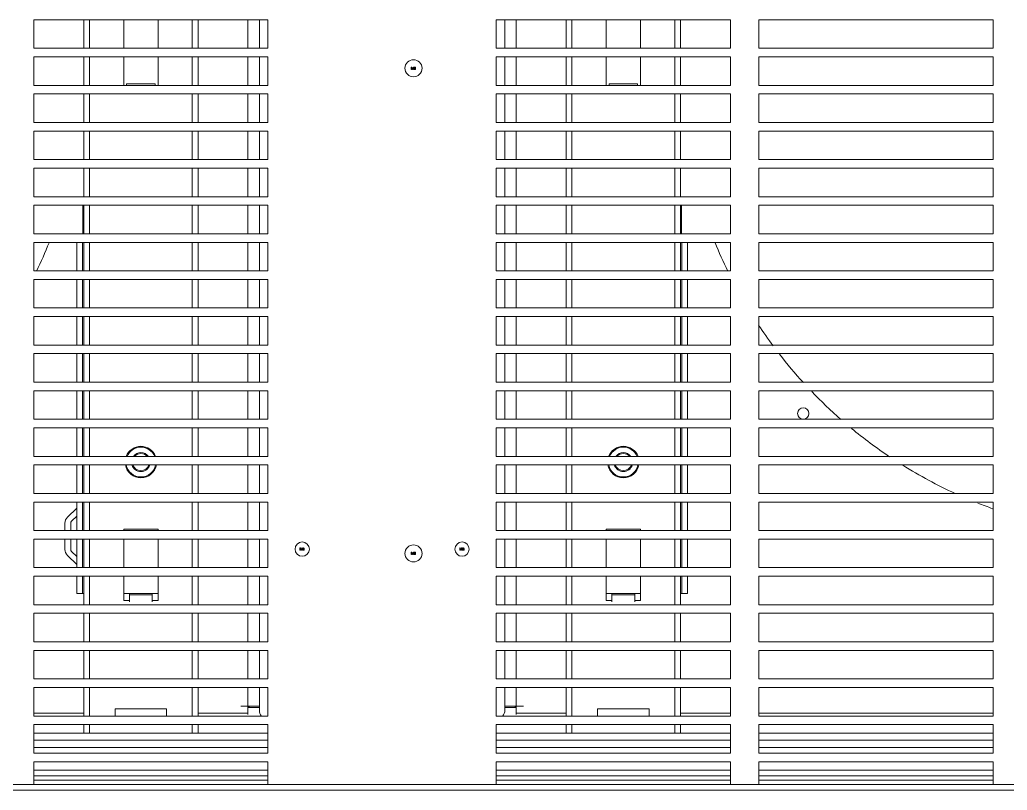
# Model space of a CAD drawing. Header units: inches. Extents: x -4705 to 38647, y 7098 to 31800.
# Drawn here: x 8503.5 to 8849.4, y 28899.6 to 29169.6 of the extents above; entities that cross this region are included whole.
import ezdxf

# ---------------------------------------------------------------- set-up
doc = ezdxf.new("R2010")
doc.units = ezdxf.units.IN
doc.header["$LTSCALE"] = 10
doc.header["$MEASUREMENT"] = 0
doc.layers.add('00_COMPONENTS', color=7, linetype='Continuous', lineweight=0)

msp = doc.modelspace()

# ---------------------------------------------------------------- linework, layer by layer
at = {"layer": '00_COMPONENTS', "color": 7, "linetype": 'Continuous'}
for p, q in [((8508.42, 29169.566), (8590.42, 29169.566)), ((8508.42, 29159.566), (8508.42, 29169.566)), ((8525.92, 29159.566), (8525.92, 29169.566)), ((8527.92, 29159.566), (8527.92, 29169.566)), ((8539.92, 29169.566), (8539.92, 29159.566)), ((8551.92, 29159.566), (8551.92, 29169.566)), ((8563.92, 29169.566), (8563.92, 29159.566)), ((8565.92, 29169.566), (8565.92, 29159.566)), ((8583.42, 29159.566), (8583.42, 29169.566)), ((8587.42, 29169.566), (8587.42, 29159.566)), ((8590.42, 29169.566), (8590.42, 29159.566)), ((8752.42, 29169.566), (8670.42, 29169.566)), ((8670.42, 29169.566), (8670.42, 29159.566)), ((8673.42, 29159.566), (8673.42, 29169.566)), ((8677.42, 29159.566), (8677.42, 29169.566)), ((8694.92, 29159.566), (8694.92, 29169.566)), ((8696.92, 29159.566), (8696.92, 29169.566)), ((8708.92, 29169.566), (8708.92, 29159.566)), ((8720.92, 29159.566), (8720.92, 29169.566)), ((8732.92, 29169.566), (8732.92, 29159.566)), ((8734.92, 29169.566), (8734.92, 29159.566)), ((8752.42, 29159.566), (8752.42, 29169.566)), ((8844.42, 29169.566), (8762.42, 29169.566)), ((8762.42, 29169.566), (8762.42, 29159.566)), ((8844.42, 29159.566), (8844.42, 29169.566)), ((8590.42, 29159.566), (8508.42, 29159.566)), ((8670.42, 29159.566), (8752.42, 29159.566)), ((8762.42, 29159.566), (8844.42, 29159.566)), ((8508.42, 29156.566), (8590.42, 29156.566)), ((8508.42, 29146.566), (8508.42, 29156.566)), ((8525.92, 29146.566), (8525.92, 29156.566)), ((8527.92, 29146.566), (8527.92, 29156.566)), ((8539.92, 29156.566), (8539.92, 29146.566)), ((8551.92, 29146.566), (8551.92, 29156.566)), ((8563.92, 29156.566), (8563.92, 29146.566)), ((8565.92, 29156.566), (8565.92, 29146.566)), ((8583.42, 29146.566), (8583.42, 29156.566)), ((8587.42, 29156.566), (8587.42, 29146.566)), ((8590.42, 29156.566), (8590.42, 29146.566)), ((8752.42, 29156.566), (8670.42, 29156.566)), ((8670.42, 29156.566), (8670.42, 29146.566)), ((8673.42, 29146.566), (8673.42, 29156.566)), ((8677.42, 29146.566), (8677.42, 29156.566)), ((8694.92, 29146.566), (8694.92, 29156.566)), ((8696.92, 29146.566), (8696.92, 29156.566)), ((8708.92, 29156.566), (8708.92, 29146.566)), ((8720.92, 29146.566), (8720.92, 29156.566)), ((8732.92, 29156.566), (8732.92, 29146.566)), ((8734.92, 29156.566), (8734.92, 29146.566)), ((8752.42, 29146.566), (8752.42, 29156.566)), ((8844.42, 29156.566), (8762.42, 29156.566)), ((8762.42, 29156.566), (8762.42, 29146.566)), ((8844.42, 29146.566), (8844.42, 29156.566)), ((8640.77, 29152.966), (8640.62, 29152.966)), ((8640.62, 29152.966), (8640.62, 29152.166)), ((8640.62, 29152.166), (8640.72, 29152.166)), ((8640.72, 29152.166), (8640.72, 29152.795)), ((8640.72, 29152.795), (8640.953, 29152.166)), ((8641.02, 29152.251), (8640.77, 29152.966)), ((8640.953, 29152.166), (8641.086, 29152.166)), ((8641.27, 29152.966), (8641.02, 29152.251)), ((8641.086, 29152.166), (8641.32, 29152.795)), ((8641.42, 29152.966), (8641.27, 29152.966)), ((8641.32, 29152.795), (8641.32, 29152.166)), ((8641.32, 29152.166), (8641.42, 29152.166)), ((8641.42, 29152.166), (8641.42, 29152.966)), ((8641.57, 29152.744), (8641.553, 29152.625)), ((8641.553, 29152.625), (8641.553, 29152.506)), ((8641.553, 29152.506), (8641.57, 29152.387)), ((8641.603, 29152.829), (8641.57, 29152.744)), ((8641.57, 29152.387), (8641.603, 29152.302)), ((8641.653, 29152.897), (8641.603, 29152.829)), ((8641.603, 29152.302), (8641.653, 29152.234)), ((8641.636, 29152.625), (8641.653, 29152.727)), ((8641.736, 29152.659), (8641.636, 29152.591)), ((8641.636, 29152.591), (8641.636, 29152.625)), ((8641.736, 29152.949), (8641.653, 29152.897)), ((8641.653, 29152.727), (8641.67, 29152.778)), ((8641.653, 29152.455), (8641.67, 29152.506)), ((8641.653, 29152.404), (8641.653, 29152.455)), ((8641.67, 29152.353), (8641.653, 29152.404)), ((8641.653, 29152.234), (8641.736, 29152.183)), ((8641.67, 29152.778), (8641.703, 29152.829)), ((8641.67, 29152.506), (8641.703, 29152.54)), ((8641.703, 29152.302), (8641.67, 29152.353)), ((8641.703, 29152.829), (8641.753, 29152.863)), ((8641.703, 29152.54), (8641.753, 29152.574)), ((8641.753, 29152.268), (8641.703, 29152.302)), ((8641.82, 29152.966), (8641.736, 29152.949)), ((8641.82, 29152.676), (8641.736, 29152.659)), ((8641.736, 29152.183), (8641.82, 29152.166)), ((8641.753, 29152.863), (8641.803, 29152.88)), ((8641.753, 29152.574), (8641.803, 29152.591)), ((8641.803, 29152.251), (8641.753, 29152.268)), ((8641.803, 29152.88), (8641.903, 29152.88)), ((8641.803, 29152.591), (8641.92, 29152.591)), ((8641.92, 29152.251), (8641.803, 29152.251)), ((8641.886, 29152.966), (8641.82, 29152.966)), ((8641.903, 29152.676), (8641.82, 29152.676)), ((8641.82, 29152.166), (8641.903, 29152.166)), ((8641.97, 29152.949), (8641.886, 29152.966)), ((8641.903, 29152.88), (8641.953, 29152.863)), ((8641.986, 29152.659), (8641.903, 29152.676)), ((8641.903, 29152.166), (8641.986, 29152.183)), ((8641.92, 29152.591), (8641.97, 29152.574)), ((8641.97, 29152.268), (8641.92, 29152.251)), ((8641.953, 29152.863), (8642.003, 29152.829)), ((8642.053, 29152.897), (8641.97, 29152.949)), ((8641.97, 29152.574), (8642.02, 29152.54)), ((8642.02, 29152.302), (8641.97, 29152.268)), ((8642.07, 29152.608), (8641.986, 29152.659)), ((8641.986, 29152.183), (8642.07, 29152.234)), ((8642.003, 29152.829), (8642.036, 29152.778)), ((8642.02, 29152.54), (8642.053, 29152.506)), ((8642.053, 29152.353), (8642.02, 29152.302)), ((8642.036, 29152.778), (8642.12, 29152.778)), ((8642.103, 29152.829), (8642.053, 29152.897)), ((8642.053, 29152.506), (8642.07, 29152.455)), ((8642.07, 29152.404), (8642.053, 29152.353)), ((8642.12, 29152.557), (8642.07, 29152.608)), ((8642.07, 29152.455), (8642.07, 29152.404)), ((8642.07, 29152.234), (8642.12, 29152.302)), ((8642.12, 29152.778), (8642.103, 29152.829)), ((8642.153, 29152.472), (8642.12, 29152.557)), ((8642.12, 29152.302), (8642.153, 29152.387)), ((8642.153, 29152.387), (8642.153, 29152.472)), ((8590.42, 29146.566), (8508.42, 29146.566)), ((8550.92, 29147.066), (8540.92, 29147.066)), ((8540.92, 29147.066), (8540.92, 29146.566)), ((8550.92, 29146.566), (8550.92, 29147.066)), ((8670.42, 29146.566), (8752.42, 29146.566)), ((8719.92, 29147.066), (8709.92, 29147.066)), ((8709.92, 29147.066), (8709.92, 29146.566)), ((8719.92, 29146.566), (8719.92, 29147.066)), ((8762.42, 29146.566), (8844.42, 29146.566)), ((8508.42, 29143.566), (8590.42, 29143.566)), ((8508.42, 29133.566), (8508.42, 29143.566)), ((8525.92, 29133.566), (8525.92, 29143.566)), ((8527.92, 29133.566), (8527.92, 29143.566)), ((8563.92, 29143.566), (8563.92, 29133.566)), ((8565.92, 29143.566), (8565.92, 29133.566)), ((8583.42, 29133.566), (8583.42, 29143.566)), ((8587.42, 29143.566), (8587.42, 29133.566)), ((8590.42, 29143.566), (8590.42, 29133.566)), ((8752.42, 29143.566), (8670.42, 29143.566)), ((8670.42, 29143.566), (8670.42, 29133.566)), ((8673.42, 29133.566), (8673.42, 29143.566)), ((8677.42, 29133.566), (8677.42, 29143.566)), ((8694.92, 29133.566), (8694.92, 29143.566)), ((8696.92, 29133.566), (8696.92, 29143.566)), ((8732.92, 29143.566), (8732.92, 29133.566)), ((8734.92, 29143.566), (8734.92, 29133.566)), ((8752.42, 29133.566), (8752.42, 29143.566)), ((8844.42, 29143.566), (8762.42, 29143.566)), ((8762.42, 29143.566), (8762.42, 29133.566)), ((8844.42, 29133.566), (8844.42, 29143.566)), ((8590.42, 29133.566), (8508.42, 29133.566)), ((8670.42, 29133.566), (8752.42, 29133.566)), ((8762.42, 29133.566), (8844.42, 29133.566)), ((8508.42, 29130.566), (8590.42, 29130.566)), ((8508.42, 29120.566), (8508.42, 29130.566)), ((8525.92, 29120.566), (8525.92, 29130.566)), ((8527.92, 29120.566), (8527.92, 29130.566)), ((8563.92, 29130.566), (8563.92, 29120.566)), ((8565.92, 29130.566), (8565.92, 29120.566)), ((8583.42, 29120.566), (8583.42, 29130.566)), ((8587.42, 29130.566), (8587.42, 29120.566)), ((8590.42, 29130.566), (8590.42, 29120.566)), ((8752.42, 29130.566), (8670.42, 29130.566)), ((8670.42, 29130.566), (8670.42, 29120.566)), ((8673.42, 29120.566), (8673.42, 29130.566)), ((8677.42, 29120.566), (8677.42, 29130.566)), ((8694.92, 29120.566), (8694.92, 29130.566)), ((8696.92, 29120.566), (8696.92, 29130.566)), ((8732.92, 29130.566), (8732.92, 29120.566)), ((8734.92, 29130.566), (8734.92, 29120.566)), ((8752.42, 29120.566), (8752.42, 29130.566)), ((8844.42, 29130.566), (8762.42, 29130.566)), ((8762.42, 29130.566), (8762.42, 29120.566)), ((8844.42, 29120.566), (8844.42, 29130.566)), ((8590.42, 29120.566), (8508.42, 29120.566)), ((8670.42, 29120.566), (8752.42, 29120.566)), ((8762.42, 29120.566), (8844.42, 29120.566)), ((8508.42, 29117.566), (8590.42, 29117.566)), ((8508.42, 29107.566), (8508.42, 29117.566)), ((8525.92, 29107.566), (8525.92, 29117.566)), ((8527.92, 29107.566), (8527.92, 29117.566)), ((8563.92, 29117.566), (8563.92, 29107.566)), ((8565.92, 29117.566), (8565.92, 29107.566)), ((8583.42, 29107.566), (8583.42, 29117.566)), ((8587.42, 29117.566), (8587.42, 29107.566)), ((8590.42, 29117.566), (8590.42, 29107.566)), ((8752.42, 29117.566), (8670.42, 29117.566)), ((8670.42, 29117.566), (8670.42, 29107.566)), ((8673.42, 29107.566), (8673.42, 29117.566)), ((8677.42, 29107.566), (8677.42, 29117.566)), ((8694.92, 29107.566), (8694.92, 29117.566)), ((8696.92, 29107.566), (8696.92, 29117.566)), ((8732.92, 29117.566), (8732.92, 29107.566)), ((8734.92, 29117.566), (8734.92, 29107.566)), ((8752.42, 29107.566), (8752.42, 29117.566)), ((8844.42, 29117.566), (8762.42, 29117.566)), ((8762.42, 29117.566), (8762.42, 29107.566)), ((8844.42, 29107.566), (8844.42, 29117.566)), ((8590.42, 29107.566), (8508.42, 29107.566)), ((8670.42, 29107.566), (8752.42, 29107.566)), ((8762.42, 29107.566), (8844.42, 29107.566)), ((8508.42, 29104.566), (8590.42, 29104.566)), ((8508.42, 29094.566), (8508.42, 29104.566)), ((8525.52, 29094.566), (8525.52, 29104.566)), ((8525.92, 29094.566), (8525.92, 29104.566)), ((8527.92, 29094.566), (8527.92, 29104.566)), ((8563.92, 29104.566), (8563.92, 29094.566)), ((8565.92, 29104.566), (8565.92, 29094.566)), ((8583.42, 29094.566), (8583.42, 29104.566)), ((8587.42, 29104.566), (8587.42, 29094.566)), ((8590.42, 29104.566), (8590.42, 29094.566)), ((8752.42, 29104.566), (8670.42, 29104.566)), ((8670.42, 29104.566), (8670.42, 29094.566)), ((8673.42, 29094.566), (8673.42, 29104.566)), ((8677.42, 29094.566), (8677.42, 29104.566)), ((8694.92, 29094.566), (8694.92, 29104.566)), ((8696.92, 29094.566), (8696.92, 29104.566)), ((8732.92, 29104.566), (8732.92, 29094.566)), ((8734.92, 29104.566), (8734.92, 29094.566)), ((8735.32, 29094.566), (8735.32, 29104.566)), ((8752.42, 29094.566), (8752.42, 29104.566)), ((8844.42, 29104.566), (8762.42, 29104.566)), ((8762.42, 29104.566), (8762.42, 29094.566)), ((8844.42, 29094.566), (8844.42, 29104.566)), ((8525.92, 29096.066), (8525.52, 29096.066)), ((8735.32, 29096.066), (8734.92, 29096.066)), ((8590.42, 29094.566), (8508.42, 29094.566)), ((8670.42, 29094.566), (8752.42, 29094.566)), ((8762.42, 29094.566), (8844.42, 29094.566)), ((8508.42, 29091.566), (8590.42, 29091.566)), ((8508.42, 29081.566), (8508.42, 29091.566)), ((8523.42, 29081.566), (8523.42, 29091.566)), ((8525.42, 29081.566), (8525.42, 29091.566)), ((8525.92, 29081.566), (8525.92, 29091.566)), ((8527.92, 29081.566), (8527.92, 29091.566)), ((8563.92, 29091.566), (8563.92, 29081.566)), ((8565.92, 29091.566), (8565.92, 29081.566)), ((8583.42, 29081.566), (8583.42, 29091.566)), ((8587.42, 29091.566), (8587.42, 29081.566)), ((8590.42, 29091.566), (8590.42, 29081.566)), ((8752.42, 29091.566), (8670.42, 29091.566)), ((8670.42, 29091.566), (8670.42, 29081.566)), ((8673.42, 29081.566), (8673.42, 29091.566)), ((8677.42, 29081.566), (8677.42, 29091.566)), ((8694.92, 29081.566), (8694.92, 29091.566)), ((8696.92, 29081.566), (8696.92, 29091.566)), ((8732.92, 29091.566), (8732.92, 29081.566)), ((8734.92, 29091.566), (8734.92, 29081.566)), ((8735.42, 29091.566), (8735.42, 29081.566)), ((8737.42, 29091.566), (8737.42, 29081.566)), ((8752.42, 29081.566), (8752.42, 29091.566)), ((8844.42, 29091.566), (8762.42, 29091.566)), ((8762.42, 29091.566), (8762.42, 29081.566)), ((8844.42, 29081.566), (8844.42, 29091.566)), ((8590.42, 29081.566), (8508.42, 29081.566)), ((8508.42, 29078.566), (8590.42, 29078.566)), ((8508.42, 29068.566), (8508.42, 29078.566)), ((8523.42, 29068.566), (8523.42, 29078.566)), ((8525.42, 29068.566), (8525.42, 29078.566)), ((8525.92, 29068.566), (8525.92, 29078.566)), ((8527.92, 29068.566), (8527.92, 29078.566)), ((8563.92, 29078.566), (8563.92, 29068.566)), ((8565.92, 29078.566), (8565.92, 29068.566)), ((8583.42, 29068.566), (8583.42, 29078.566)), ((8587.42, 29078.566), (8587.42, 29068.566)), ((8590.42, 29078.566), (8590.42, 29068.566)), ((8670.42, 29081.566), (8752.42, 29081.566)), ((8752.42, 29078.566), (8670.42, 29078.566)), ((8670.42, 29078.566), (8670.42, 29068.566)), ((8673.42, 29068.566), (8673.42, 29078.566)), ((8677.42, 29068.566), (8677.42, 29078.566)), ((8694.92, 29068.566), (8694.92, 29078.566)), ((8696.92, 29068.566), (8696.92, 29078.566)), ((8732.92, 29078.566), (8732.92, 29068.566)), ((8734.92, 29078.566), (8734.92, 29068.566)), ((8735.42, 29078.566), (8735.42, 29068.566)), ((8737.42, 29078.566), (8737.42, 29068.566)), ((8752.42, 29068.566), (8752.42, 29078.566)), ((8762.42, 29081.566), (8844.42, 29081.566)), ((8844.42, 29078.566), (8762.42, 29078.566)), ((8762.42, 29078.566), (8762.42, 29068.566)), ((8844.42, 29068.566), (8844.42, 29078.566)), ((8590.42, 29068.566), (8508.42, 29068.566)), ((8670.42, 29068.566), (8752.42, 29068.566)), ((8762.42, 29068.566), (8844.42, 29068.566)), ((8508.42, 29065.566), (8590.42, 29065.566)), ((8508.42, 29055.566), (8508.42, 29065.566)), ((8523.42, 29055.566), (8523.42, 29065.566)), ((8525.42, 29055.566), (8525.42, 29065.566)), ((8525.92, 29055.566), (8525.92, 29065.566)), ((8527.92, 29055.566), (8527.92, 29065.566)), ((8563.92, 29065.566), (8563.92, 29055.566)), ((8565.92, 29065.566), (8565.92, 29055.566)), ((8583.42, 29055.566), (8583.42, 29065.566)), ((8587.42, 29065.566), (8587.42, 29055.566)), ((8590.42, 29065.566), (8590.42, 29055.566)), ((8752.42, 29065.566), (8670.42, 29065.566)), ((8670.42, 29065.566), (8670.42, 29055.566)), ((8673.42, 29055.566), (8673.42, 29065.566)), ((8677.42, 29055.566), (8677.42, 29065.566)), ((8694.92, 29055.566), (8694.92, 29065.566)), ((8696.92, 29055.566), (8696.92, 29065.566)), ((8732.92, 29065.566), (8732.92, 29055.566)), ((8734.92, 29065.566), (8734.92, 29055.566)), ((8735.42, 29065.566), (8735.42, 29055.566)), ((8737.42, 29065.566), (8737.42, 29055.566)), ((8752.42, 29055.566), (8752.42, 29065.566)), ((8844.42, 29065.566), (8762.42, 29065.566)), ((8762.42, 29065.566), (8762.42, 29055.566)), ((8844.42, 29055.566), (8844.42, 29065.566)), ((8590.42, 29055.566), (8508.42, 29055.566)), ((8670.42, 29055.566), (8752.42, 29055.566)), ((8762.42, 29055.566), (8844.42, 29055.566)), ((8508.42, 29052.566), (8590.42, 29052.566)), ((8508.42, 29042.566), (8508.42, 29052.566)), ((8523.42, 29042.566), (8523.42, 29052.566)), ((8525.42, 29042.566), (8525.42, 29052.566)), ((8525.92, 29042.566), (8525.92, 29052.566)), ((8527.92, 29042.566), (8527.92, 29052.566)), ((8563.92, 29052.566), (8563.92, 29042.566)), ((8565.92, 29052.566), (8565.92, 29042.566)), ((8583.42, 29042.566), (8583.42, 29052.566)), ((8587.42, 29052.566), (8587.42, 29042.566)), ((8590.42, 29052.566), (8590.42, 29042.566)), ((8752.42, 29052.566), (8670.42, 29052.566)), ((8670.42, 29052.566), (8670.42, 29042.566)), ((8673.42, 29042.566), (8673.42, 29052.566)), ((8677.42, 29042.566), (8677.42, 29052.566)), ((8694.92, 29042.566), (8694.92, 29052.566)), ((8696.92, 29042.566), (8696.92, 29052.566)), ((8732.92, 29052.566), (8732.92, 29042.566)), ((8734.92, 29052.566), (8734.92, 29042.566)), ((8735.42, 29052.566), (8735.42, 29042.566)), ((8737.42, 29052.566), (8737.42, 29042.566)), ((8752.42, 29042.566), (8752.42, 29052.566)), ((8844.42, 29052.566), (8762.42, 29052.566)), ((8762.42, 29052.566), (8762.42, 29042.566)), ((8844.42, 29042.566), (8844.42, 29052.566)), ((8590.42, 29042.566), (8508.42, 29042.566)), ((8670.42, 29042.566), (8752.42, 29042.566)), ((8762.42, 29042.566), (8844.42, 29042.566)), ((8508.42, 29039.566), (8590.42, 29039.566)), ((8508.42, 29029.566), (8508.42, 29039.566)), ((8523.42, 29029.566), (8523.42, 29039.566)), ((8525.42, 29029.566), (8525.42, 29039.566)), ((8525.92, 29029.566), (8525.92, 29039.566)), ((8527.92, 29029.566), (8527.92, 29039.566)), ((8563.92, 29039.566), (8563.92, 29029.566)), ((8565.92, 29039.566), (8565.92, 29029.566)), ((8583.42, 29029.566), (8583.42, 29039.566)), ((8587.42, 29039.566), (8587.42, 29029.566)), ((8590.42, 29039.566), (8590.42, 29029.566)), ((8752.42, 29039.566), (8670.42, 29039.566)), ((8670.42, 29039.566), (8670.42, 29029.566)), ((8673.42, 29029.566), (8673.42, 29039.566)), ((8677.42, 29029.566), (8677.42, 29039.566)), ((8694.92, 29029.566), (8694.92, 29039.566)), ((8696.92, 29029.566), (8696.92, 29039.566)), ((8732.92, 29039.566), (8732.92, 29029.566)), ((8734.92, 29039.566), (8734.92, 29029.566)), ((8735.42, 29039.566), (8735.42, 29029.566)), ((8737.42, 29039.566), (8737.42, 29029.566)), ((8752.42, 29029.566), (8752.42, 29039.566)), ((8844.42, 29039.566), (8762.42, 29039.566)), ((8762.42, 29039.566), (8762.42, 29029.566)), ((8844.42, 29029.566), (8844.42, 29039.566)), ((8590.42, 29029.566), (8508.42, 29029.566)), ((8508.42, 29026.566), (8590.42, 29026.566)), ((8508.42, 29016.566), (8508.42, 29026.566)), ((8523.42, 29016.566), (8523.42, 29026.566)), ((8525.42, 29016.566), (8525.42, 29026.566)), ((8525.92, 29016.566), (8525.92, 29026.566)), ((8527.92, 29016.566), (8527.92, 29026.566)), ((8563.92, 29026.566), (8563.92, 29016.566)), ((8565.92, 29026.566), (8565.92, 29016.566)), ((8583.42, 29016.566), (8583.42, 29026.566)), ((8587.42, 29026.566), (8587.42, 29016.566)), ((8590.42, 29026.566), (8590.42, 29016.566)), ((8670.42, 29029.566), (8752.42, 29029.566)), ((8752.42, 29026.566), (8670.42, 29026.566)), ((8670.42, 29026.566), (8670.42, 29016.566)), ((8673.42, 29016.566), (8673.42, 29026.566)), ((8677.42, 29016.566), (8677.42, 29026.566)), ((8694.92, 29016.566), (8694.92, 29026.566)), ((8696.92, 29016.566), (8696.92, 29026.566)), ((8732.92, 29026.566), (8732.92, 29016.566)), ((8734.92, 29026.566), (8734.92, 29016.566)), ((8735.42, 29026.566), (8735.42, 29016.566)), ((8737.42, 29026.566), (8737.42, 29016.566)), ((8752.42, 29016.566), (8752.42, 29026.566)), ((8762.42, 29029.566), (8844.42, 29029.566)), ((8844.42, 29026.566), (8762.42, 29026.566)), ((8762.42, 29026.566), (8762.42, 29016.566)), ((8844.42, 29016.566), (8844.42, 29026.566)), ((8590.42, 29016.566), (8508.42, 29016.566)), ((8670.42, 29016.566), (8752.42, 29016.566)), ((8762.42, 29016.566), (8844.42, 29016.566)), ((8508.42, 29013.566), (8590.42, 29013.566)), ((8508.42, 29003.566), (8508.42, 29013.566)), ((8523.42, 29003.566), (8523.42, 29013.566)), ((8525.42, 29003.566), (8525.42, 29013.566)), ((8525.92, 29003.566), (8525.92, 29013.566)), ((8527.92, 29003.566), (8527.92, 29013.566)), ((8563.92, 29013.566), (8563.92, 29003.566)), ((8565.92, 29013.566), (8565.92, 29003.566)), ((8583.42, 29003.566), (8583.42, 29013.566)), ((8587.42, 29013.566), (8587.42, 29003.566)), ((8590.42, 29013.566), (8590.42, 29003.566)), ((8752.42, 29013.566), (8670.42, 29013.566)), ((8670.42, 29013.566), (8670.42, 29003.566)), ((8673.42, 29003.566), (8673.42, 29013.566)), ((8677.42, 29003.566), (8677.42, 29013.566)), ((8694.92, 29003.566), (8694.92, 29013.566)), ((8696.92, 29003.566), (8696.92, 29013.566)), ((8732.92, 29013.566), (8732.92, 29003.566)), ((8734.92, 29013.566), (8734.92, 29003.566)), ((8735.42, 29013.566), (8735.42, 29003.566)), ((8737.42, 29013.566), (8737.42, 29003.566)), ((8752.42, 29003.566), (8752.42, 29013.566)), ((8844.42, 29013.566), (8762.42, 29013.566)), ((8762.42, 29013.566), (8762.42, 29003.566)), ((8844.42, 29003.566), (8844.42, 29013.566)), ((8590.42, 29003.566), (8508.42, 29003.566)), ((8670.42, 29003.566), (8752.42, 29003.566)), ((8762.42, 29003.566), (8844.42, 29003.566)), ((8508.42, 29000.566), (8590.42, 29000.566)), ((8508.42, 28990.566), (8508.42, 29000.566)), ((8523.42, 28990.566), (8523.42, 29000.566)), ((8525.42, 28990.566), (8525.42, 29000.566)), ((8525.92, 28990.566), (8525.92, 29000.566)), ((8527.92, 28990.566), (8527.92, 29000.566)), ((8563.92, 29000.566), (8563.92, 28990.566)), ((8565.92, 29000.566), (8565.92, 28990.566)), ((8583.42, 28990.566), (8583.42, 29000.566)), ((8587.42, 29000.566), (8587.42, 28990.566)), ((8590.42, 29000.566), (8590.42, 28990.566)), ((8752.42, 29000.566), (8670.42, 29000.566)), ((8670.42, 29000.566), (8670.42, 28990.566)), ((8673.42, 28990.566), (8673.42, 29000.566)), ((8677.42, 28990.566), (8677.42, 29000.566)), ((8694.92, 28990.566), (8694.92, 29000.566)), ((8696.92, 28990.566), (8696.92, 29000.566)), ((8732.92, 29000.566), (8732.92, 28990.566)), ((8734.92, 29000.566), (8734.92, 28990.566)), ((8735.42, 29000.566), (8735.42, 28990.566)), ((8737.42, 29000.566), (8737.42, 28990.566)), ((8752.42, 28990.566), (8752.42, 29000.566)), ((8844.42, 29000.566), (8762.42, 29000.566)), ((8762.42, 29000.566), (8762.42, 28990.566)), ((8844.42, 28990.566), (8844.42, 29000.566)), ((8520.225, 28995.291), (8523.42, 28998.409)), ((8521.622, 28993.86), (8523.42, 28995.614)), ((8519.32, 28990.566), (8519.32, 28993.144)), ((8521.32, 28990.566), (8521.32, 28993.144)), ((8590.42, 28990.566), (8508.42, 28990.566)), ((8551.92, 28991.066), (8539.92, 28991.066)), ((8539.92, 28991.066), (8539.92, 28990.566)), ((8551.92, 28990.566), (8551.92, 28991.066)), ((8670.42, 28990.566), (8752.42, 28990.566)), ((8720.92, 28991.066), (8708.92, 28991.066)), ((8708.92, 28991.066), (8708.92, 28990.566)), ((8720.92, 28990.566), (8720.92, 28991.066)), ((8762.42, 28990.566), (8844.42, 28990.566)), ((8508.42, 28987.566), (8590.42, 28987.566)), ((8508.42, 28977.566), (8508.42, 28987.566)), ((8519.32, 28983.987), (8519.32, 28987.566)), ((8521.32, 28983.987), (8521.32, 28987.566)), ((8523.42, 28977.566), (8523.42, 28987.566)), ((8525.42, 28977.566), (8525.42, 28987.566)), ((8525.92, 28977.566), (8525.92, 28987.566)), ((8527.92, 28977.566), (8527.92, 28987.566)), ((8539.92, 28987.566), (8539.92, 28977.566)), ((8551.92, 28977.566), (8551.92, 28987.566)), ((8563.92, 28987.566), (8563.92, 28977.566)), ((8565.92, 28987.566), (8565.92, 28977.566)), ((8583.42, 28977.566), (8583.42, 28987.566)), ((8587.42, 28987.566), (8587.42, 28977.566)), ((8590.42, 28987.566), (8590.42, 28977.566)), ((8752.42, 28987.566), (8670.42, 28987.566)), ((8670.42, 28987.566), (8670.42, 28977.566)), ((8673.42, 28977.566), (8673.42, 28987.566)), ((8677.42, 28977.566), (8677.42, 28987.566)), ((8694.92, 28977.566), (8694.92, 28987.566)), ((8696.92, 28977.566), (8696.92, 28987.566)), ((8708.92, 28987.566), (8708.92, 28977.566)), ((8720.92, 28977.566), (8720.92, 28987.566)), ((8732.92, 28987.566), (8732.92, 28977.566)), ((8734.92, 28987.566), (8734.92, 28977.566)), ((8735.42, 28987.566), (8735.42, 28977.566)), ((8737.42, 28987.566), (8737.42, 28977.566)), ((8752.42, 28977.566), (8752.42, 28987.566)), ((8844.42, 28987.566), (8762.42, 28987.566)), ((8762.42, 28987.566), (8762.42, 28977.566)), ((8844.42, 28977.566), (8844.42, 28987.566)), ((8523.42, 28978.723), (8520.225, 28981.84)), ((8523.42, 28981.517), (8521.622, 28983.271)), ((8601.77, 28984.466), (8601.62, 28984.466)), ((8601.62, 28984.466), (8601.62, 28983.666)), ((8601.62, 28983.666), (8601.72, 28983.666)), ((8601.72, 28984.295), (8601.953, 28983.666)), ((8601.72, 28983.666), (8601.72, 28984.295)), ((8602.02, 28983.751), (8601.77, 28984.466)), ((8601.953, 28983.666), (8602.086, 28983.666)), ((8602.27, 28984.466), (8602.02, 28983.751)), ((8602.086, 28983.666), (8602.32, 28984.295)), ((8602.42, 28984.466), (8602.27, 28984.466)), ((8602.32, 28984.295), (8602.32, 28983.666)), ((8602.32, 28983.666), (8602.42, 28983.666)), ((8602.42, 28983.666), (8602.42, 28984.466)), ((8602.57, 28984.244), (8602.553, 28984.125)), ((8602.553, 28984.125), (8602.553, 28984.006)), ((8602.553, 28984.006), (8602.57, 28983.887)), ((8602.603, 28984.329), (8602.57, 28984.244)), ((8602.57, 28983.887), (8602.603, 28983.802)), ((8602.653, 28984.397), (8602.603, 28984.329)), ((8602.603, 28983.802), (8602.653, 28983.734)), ((8602.636, 28984.125), (8602.653, 28984.227)), ((8602.736, 28984.159), (8602.636, 28984.091)), ((8602.636, 28984.091), (8602.636, 28984.125)), ((8602.736, 28984.449), (8602.653, 28984.397)), ((8602.653, 28984.227), (8602.67, 28984.278)), ((8602.653, 28983.955), (8602.67, 28984.006)), ((8602.653, 28983.904), (8602.653, 28983.955)), ((8602.67, 28983.853), (8602.653, 28983.904)), ((8602.653, 28983.734), (8602.736, 28983.683)), ((8602.67, 28984.278), (8602.703, 28984.329)), ((8602.67, 28984.006), (8602.703, 28984.04)), ((8602.703, 28983.802), (8602.67, 28983.853)), ((8602.703, 28984.329), (8602.753, 28984.363)), ((8602.703, 28984.04), (8602.753, 28984.074)), ((8602.753, 28983.768), (8602.703, 28983.802)), ((8602.82, 28984.466), (8602.736, 28984.449)), ((8602.82, 28984.176), (8602.736, 28984.159)), ((8602.736, 28983.683), (8602.82, 28983.666)), ((8602.753, 28984.363), (8602.803, 28984.38)), ((8602.753, 28984.074), (8602.803, 28984.091)), ((8602.803, 28983.751), (8602.753, 28983.768)), ((8602.803, 28984.38), (8602.903, 28984.38)), ((8602.803, 28984.091), (8602.92, 28984.091)), ((8602.92, 28983.751), (8602.803, 28983.751)), ((8602.886, 28984.466), (8602.82, 28984.466)), ((8602.903, 28984.176), (8602.82, 28984.176)), ((8602.82, 28983.666), (8602.903, 28983.666)), ((8602.97, 28984.449), (8602.886, 28984.466)), ((8602.903, 28984.38), (8602.953, 28984.363)), ((8602.986, 28984.159), (8602.903, 28984.176)), ((8602.903, 28983.666), (8602.986, 28983.683)), ((8602.92, 28984.091), (8602.97, 28984.074)), ((8602.97, 28983.768), (8602.92, 28983.751)), ((8602.953, 28984.363), (8603.003, 28984.329)), ((8603.053, 28984.397), (8602.97, 28984.449)), ((8602.97, 28984.074), (8603.02, 28984.04)), ((8603.02, 28983.802), (8602.97, 28983.768)), ((8603.07, 28984.108), (8602.986, 28984.159)), ((8602.986, 28983.683), (8603.07, 28983.734)), ((8603.003, 28984.329), (8603.036, 28984.278)), ((8603.02, 28984.04), (8603.053, 28984.006)), ((8603.053, 28983.853), (8603.02, 28983.802)), ((8603.036, 28984.278), (8603.12, 28984.278)), ((8603.103, 28984.329), (8603.053, 28984.397)), ((8603.053, 28984.006), (8603.07, 28983.955)), ((8603.07, 28983.904), (8603.053, 28983.853)), ((8603.12, 28984.057), (8603.07, 28984.108)), ((8603.07, 28983.955), (8603.07, 28983.904)), ((8603.07, 28983.734), (8603.12, 28983.802)), ((8603.12, 28984.278), (8603.103, 28984.329)), ((8603.153, 28983.972), (8603.12, 28984.057)), ((8603.12, 28983.802), (8603.153, 28983.887)), ((8603.153, 28983.887), (8603.153, 28983.972)), ((8640.77, 28982.966), (8640.62, 28982.966)), ((8640.62, 28982.966), (8640.62, 28982.166)), ((8640.62, 28982.166), (8640.72, 28982.166)), ((8640.72, 28982.166), (8640.72, 28982.795)), ((8640.72, 28982.795), (8640.953, 28982.166)), ((8641.02, 28982.251), (8640.77, 28982.966)), ((8640.953, 28982.166), (8641.086, 28982.166)), ((8641.27, 28982.966), (8641.02, 28982.251)), ((8641.086, 28982.166), (8641.32, 28982.795)), ((8641.42, 28982.966), (8641.27, 28982.966)), ((8641.32, 28982.795), (8641.32, 28982.166)), ((8641.32, 28982.166), (8641.42, 28982.166)), ((8641.42, 28982.166), (8641.42, 28982.966)), ((8641.57, 28982.744), (8641.553, 28982.625)), ((8641.553, 28982.625), (8641.553, 28982.506)), ((8641.553, 28982.506), (8641.57, 28982.387)), ((8641.603, 28982.829), (8641.57, 28982.744)), ((8641.57, 28982.387), (8641.603, 28982.302)), ((8641.653, 28982.897), (8641.603, 28982.829)), ((8641.603, 28982.302), (8641.653, 28982.234)), ((8641.636, 28982.625), (8641.653, 28982.727)), ((8641.736, 28982.659), (8641.636, 28982.591)), ((8641.636, 28982.591), (8641.636, 28982.625)), ((8641.736, 28982.949), (8641.653, 28982.897)), ((8641.653, 28982.727), (8641.67, 28982.778)), ((8641.653, 28982.455), (8641.67, 28982.506)), ((8641.653, 28982.404), (8641.653, 28982.455)), ((8641.67, 28982.353), (8641.653, 28982.404)), ((8641.653, 28982.234), (8641.736, 28982.183)), ((8641.67, 28982.778), (8641.703, 28982.829)), ((8641.67, 28982.506), (8641.703, 28982.54)), ((8641.703, 28982.302), (8641.67, 28982.353)), ((8641.703, 28982.829), (8641.753, 28982.863)), ((8641.703, 28982.54), (8641.753, 28982.574)), ((8641.753, 28982.268), (8641.703, 28982.302)), ((8641.82, 28982.966), (8641.736, 28982.949)), ((8641.82, 28982.676), (8641.736, 28982.659)), ((8641.736, 28982.183), (8641.82, 28982.166)), ((8641.753, 28982.863), (8641.803, 28982.88)), ((8641.753, 28982.574), (8641.803, 28982.591)), ((8641.803, 28982.251), (8641.753, 28982.268)), ((8641.803, 28982.88), (8641.903, 28982.88)), ((8641.803, 28982.591), (8641.92, 28982.591)), ((8641.92, 28982.251), (8641.803, 28982.251)), ((8641.886, 28982.966), (8641.82, 28982.966)), ((8641.903, 28982.676), (8641.82, 28982.676)), ((8641.82, 28982.166), (8641.903, 28982.166)), ((8641.97, 28982.949), (8641.886, 28982.966)), ((8641.903, 28982.88), (8641.953, 28982.863)), ((8641.986, 28982.659), (8641.903, 28982.676)), ((8641.903, 28982.166), (8641.986, 28982.183)), ((8641.92, 28982.591), (8641.97, 28982.574)), ((8641.97, 28982.268), (8641.92, 28982.251)), ((8641.953, 28982.863), (8642.003, 28982.829)), ((8642.053, 28982.897), (8641.97, 28982.949)), ((8641.97, 28982.574), (8642.02, 28982.54)), ((8642.02, 28982.302), (8641.97, 28982.268)), ((8642.07, 28982.608), (8641.986, 28982.659)), ((8641.986, 28982.183), (8642.07, 28982.234)), ((8642.003, 28982.829), (8642.036, 28982.778)), ((8642.02, 28982.54), (8642.053, 28982.506)), ((8642.053, 28982.353), (8642.02, 28982.302)), ((8642.036, 28982.778), (8642.12, 28982.778)), ((8642.103, 28982.829), (8642.053, 28982.897)), ((8642.053, 28982.506), (8642.07, 28982.455)), ((8642.07, 28982.404), (8642.053, 28982.353)), ((8642.12, 28982.557), (8642.07, 28982.608)), ((8642.07, 28982.455), (8642.07, 28982.404)), ((8642.07, 28982.234), (8642.12, 28982.302)), ((8642.12, 28982.778), (8642.103, 28982.829)), ((8642.153, 28982.472), (8642.12, 28982.557)), ((8642.12, 28982.302), (8642.153, 28982.387)), ((8642.153, 28982.387), (8642.153, 28982.472)), ((8657.77, 28984.466), (8657.62, 28984.466)), ((8657.62, 28984.466), (8657.62, 28983.666)), ((8657.62, 28983.666), (8657.72, 28983.666)), ((8657.72, 28983.666), (8657.72, 28984.295)), ((8657.72, 28984.295), (8657.953, 28983.666)), ((8658.02, 28983.751), (8657.77, 28984.466)), ((8657.953, 28983.666), (8658.086, 28983.666)), ((8658.27, 28984.466), (8658.02, 28983.751)), ((8658.086, 28983.666), (8658.32, 28984.295)), ((8658.42, 28984.466), (8658.27, 28984.466)), ((8658.32, 28984.295), (8658.32, 28983.666)), ((8658.32, 28983.666), (8658.42, 28983.666)), ((8658.42, 28983.666), (8658.42, 28984.466)), ((8658.57, 28984.244), (8658.553, 28984.125)), ((8658.553, 28984.125), (8658.553, 28984.006)), ((8658.553, 28984.006), (8658.57, 28983.887)), ((8658.603, 28984.329), (8658.57, 28984.244)), ((8658.57, 28983.887), (8658.603, 28983.802)), ((8658.653, 28984.397), (8658.603, 28984.329)), ((8658.603, 28983.802), (8658.653, 28983.734)), ((8658.636, 28984.125), (8658.653, 28984.227)), ((8658.736, 28984.159), (8658.636, 28984.091)), ((8658.636, 28984.091), (8658.636, 28984.125)), ((8658.736, 28984.449), (8658.653, 28984.397)), ((8658.653, 28984.227), (8658.67, 28984.278)), ((8658.653, 28983.955), (8658.67, 28984.006)), ((8658.653, 28983.904), (8658.653, 28983.955)), ((8658.67, 28983.853), (8658.653, 28983.904)), ((8658.653, 28983.734), (8658.736, 28983.683)), ((8658.67, 28984.278), (8658.703, 28984.329)), ((8658.67, 28984.006), (8658.703, 28984.04)), ((8658.703, 28983.802), (8658.67, 28983.853)), ((8658.703, 28984.329), (8658.753, 28984.363)), ((8658.703, 28984.04), (8658.753, 28984.074)), ((8658.753, 28983.768), (8658.703, 28983.802)), ((8658.82, 28984.466), (8658.736, 28984.449)), ((8658.82, 28984.176), (8658.736, 28984.159)), ((8658.736, 28983.683), (8658.82, 28983.666)), ((8658.753, 28984.363), (8658.803, 28984.38)), ((8658.753, 28984.074), (8658.803, 28984.091)), ((8658.803, 28983.751), (8658.753, 28983.768)), ((8658.803, 28984.38), (8658.903, 28984.38)), ((8658.803, 28984.091), (8658.92, 28984.091)), ((8658.92, 28983.751), (8658.803, 28983.751)), ((8658.886, 28984.466), (8658.82, 28984.466)), ((8658.903, 28984.176), (8658.82, 28984.176)), ((8658.82, 28983.666), (8658.903, 28983.666)), ((8658.97, 28984.449), (8658.886, 28984.466)), ((8658.903, 28984.38), (8658.953, 28984.363)), ((8658.986, 28984.159), (8658.903, 28984.176)), ((8658.903, 28983.666), (8658.986, 28983.683)), ((8658.92, 28984.091), (8658.97, 28984.074)), ((8658.97, 28983.768), (8658.92, 28983.751)), ((8658.953, 28984.363), (8659.003, 28984.329)), ((8659.053, 28984.397), (8658.97, 28984.449)), ((8658.97, 28984.074), (8659.02, 28984.04)), ((8659.02, 28983.802), (8658.97, 28983.768)), ((8659.07, 28984.108), (8658.986, 28984.159)), ((8658.986, 28983.683), (8659.07, 28983.734)), ((8659.003, 28984.329), (8659.036, 28984.278)), ((8659.02, 28984.04), (8659.053, 28984.006)), ((8659.053, 28983.853), (8659.02, 28983.802)), ((8659.036, 28984.278), (8659.12, 28984.278)), ((8659.103, 28984.329), (8659.053, 28984.397)), ((8659.053, 28984.006), (8659.07, 28983.955)), ((8659.07, 28983.904), (8659.053, 28983.853)), ((8659.12, 28984.057), (8659.07, 28984.108)), ((8659.07, 28983.955), (8659.07, 28983.904)), ((8659.07, 28983.734), (8659.12, 28983.802)), ((8659.12, 28984.278), (8659.103, 28984.329)), ((8659.153, 28983.972), (8659.12, 28984.057)), ((8659.12, 28983.802), (8659.153, 28983.887)), ((8659.153, 28983.887), (8659.153, 28983.972)), ((8590.42, 28977.566), (8508.42, 28977.566)), ((8508.42, 28974.566), (8590.42, 28974.566)), ((8508.42, 28964.566), (8508.42, 28974.566)), ((8523.42, 28968.566), (8523.42, 28974.566)), ((8525.42, 28968.566), (8525.42, 28974.566)), ((8525.92, 28964.566), (8525.92, 28974.566)), ((8527.92, 28964.566), (8527.92, 28974.566)), ((8539.92, 28974.566), (8539.92, 28966.066)), ((8551.92, 28966.066), (8551.92, 28974.566)), ((8563.92, 28974.566), (8563.92, 28964.566)), ((8565.92, 28974.566), (8565.92, 28964.566)), ((8583.42, 28964.566), (8583.42, 28974.566)), ((8587.42, 28974.566), (8587.42, 28964.566)), ((8590.42, 28974.566), (8590.42, 28964.566)), ((8670.42, 28977.566), (8752.42, 28977.566)), ((8752.42, 28974.566), (8670.42, 28974.566)), ((8670.42, 28974.566), (8670.42, 28964.566)), ((8673.42, 28964.566), (8673.42, 28974.566)), ((8677.42, 28964.566), (8677.42, 28974.566)), ((8694.92, 28964.566), (8694.92, 28974.566)), ((8696.92, 28964.566), (8696.92, 28974.566)), ((8708.92, 28974.566), (8708.92, 28966.066)), ((8720.92, 28966.066), (8720.92, 28974.566)), ((8732.92, 28974.566), (8732.92, 28964.566)), ((8734.92, 28974.566), (8734.92, 28964.566)), ((8735.42, 28968.566), (8735.42, 28974.566)), ((8737.42, 28974.566), (8737.42, 28968.566)), ((8752.42, 28964.566), (8752.42, 28974.566)), ((8762.42, 28977.566), (8844.42, 28977.566)), ((8844.42, 28974.566), (8762.42, 28974.566)), ((8762.42, 28974.566), (8762.42, 28964.566)), ((8844.42, 28964.566), (8844.42, 28974.566)), ((8525.42, 28968.566), (8523.42, 28968.566)), ((8525.42, 28968.566), (8525.92, 28968.566)), ((8551.92, 28968.566), (8539.92, 28968.566)), ((8541.92, 28965.566), (8541.92, 28968.566)), ((8549.92, 28968.066), (8541.92, 28968.066)), ((8549.92, 28965.566), (8549.92, 28968.566)), ((8720.92, 28968.566), (8708.92, 28968.566)), ((8710.92, 28965.566), (8710.92, 28968.566)), ((8718.92, 28968.066), (8710.92, 28968.066)), ((8718.92, 28965.566), (8718.92, 28968.566)), ((8735.42, 28968.566), (8734.92, 28968.566)), ((8735.42, 28968.566), (8737.42, 28968.566)), ((8590.42, 28964.566), (8508.42, 28964.566)), ((8539.92, 28966.066), (8541.92, 28966.066)), ((8549.92, 28966.066), (8551.92, 28966.066)), ((8670.42, 28964.566), (8752.42, 28964.566)), ((8708.92, 28966.066), (8710.92, 28966.066)), ((8718.92, 28966.066), (8720.92, 28966.066)), ((8762.42, 28964.566), (8844.42, 28964.566)), ((8508.42, 28961.566), (8590.42, 28961.566)), ((8508.42, 28951.566), (8508.42, 28961.566)), ((8525.92, 28951.566), (8525.92, 28961.566)), ((8527.92, 28951.566), (8527.92, 28961.566)), ((8563.92, 28961.566), (8563.92, 28951.566)), ((8565.92, 28961.566), (8565.92, 28951.566)), ((8583.42, 28951.566), (8583.42, 28961.566)), ((8587.42, 28961.566), (8587.42, 28951.566)), ((8590.42, 28951.566), (8590.42, 28961.566)), ((8752.42, 28961.566), (8670.42, 28961.566)), ((8670.42, 28951.566), (8670.42, 28961.566)), ((8673.42, 28951.566), (8673.42, 28961.566)), ((8677.42, 28951.566), (8677.42, 28961.566)), ((8694.92, 28951.566), (8694.92, 28961.566)), ((8696.92, 28951.566), (8696.92, 28961.566)), ((8732.92, 28961.566), (8732.92, 28951.566)), ((8734.92, 28961.566), (8734.92, 28951.566)), ((8752.42, 28951.566), (8752.42, 28961.566)), ((8844.42, 28961.566), (8762.42, 28961.566)), ((8762.42, 28951.566), (8762.42, 28961.566)), ((8844.42, 28951.566), (8844.42, 28961.566)), ((8590.42, 28951.566), (8508.42, 28951.566)), ((8670.42, 28951.566), (8752.42, 28951.566)), ((8762.42, 28951.566), (8844.42, 28951.566)), ((8508.42, 28948.566), (8590.42, 28948.566)), ((8508.42, 28938.566), (8508.42, 28948.566)), ((8525.92, 28938.566), (8525.92, 28948.566)), ((8527.92, 28938.566), (8527.92, 28948.566)), ((8563.92, 28948.566), (8563.92, 28938.566)), ((8565.92, 28948.566), (8565.92, 28938.566)), ((8583.42, 28938.566), (8583.42, 28948.566)), ((8587.42, 28948.566), (8587.42, 28938.566)), ((8590.42, 28948.566), (8590.42, 28938.566)), ((8752.42, 28948.566), (8670.42, 28948.566)), ((8670.42, 28948.566), (8670.42, 28938.566)), ((8673.42, 28938.566), (8673.42, 28948.566)), ((8677.42, 28938.566), (8677.42, 28948.566)), ((8694.92, 28938.566), (8694.92, 28948.566)), ((8696.92, 28938.566), (8696.92, 28948.566)), ((8732.92, 28948.566), (8732.92, 28938.566)), ((8734.92, 28948.566), (8734.92, 28938.566)), ((8752.42, 28938.566), (8752.42, 28948.566)), ((8844.42, 28948.566), (8762.42, 28948.566)), ((8762.42, 28948.566), (8762.42, 28938.566)), ((8844.42, 28938.566), (8844.42, 28948.566)), ((8590.42, 28938.566), (8508.42, 28938.566)), ((8670.42, 28938.566), (8752.42, 28938.566)), ((8762.42, 28938.566), (8844.42, 28938.566)), ((8508.42, 28935.566), (8590.42, 28935.566)), ((8508.42, 28925.566), (8508.42, 28935.566)), ((8525.92, 28925.566), (8525.92, 28935.566)), ((8527.92, 28925.566), (8527.92, 28935.566)), ((8563.92, 28935.566), (8563.92, 28925.566)), ((8565.92, 28935.566), (8565.92, 28925.566)), ((8583.42, 28926.066), (8583.42, 28935.566)), ((8587.42, 28935.566), (8587.42, 28927.566)), ((8590.42, 28935.566), (8590.42, 28925.566)), ((8752.42, 28935.566), (8670.42, 28935.566)), ((8670.42, 28935.566), (8670.42, 28925.566)), ((8673.42, 28927.566), (8673.42, 28935.566)), ((8677.42, 28926.066), (8677.42, 28935.566)), ((8694.92, 28925.566), (8694.92, 28935.566)), ((8696.92, 28925.566), (8696.92, 28935.566)), ((8732.92, 28935.566), (8732.92, 28925.566)), ((8734.92, 28935.566), (8734.92, 28925.566)), ((8752.42, 28925.566), (8752.42, 28935.566)), ((8844.42, 28935.566), (8762.42, 28935.566)), ((8762.42, 28935.566), (8762.42, 28925.566)), ((8844.42, 28925.566), (8844.42, 28935.566)), ((8508.42, 28926.566), (8525.92, 28926.566)), ((8554.92, 28928.066), (8536.92, 28928.066)), ((8536.92, 28925.566), (8536.92, 28928.066)), ((8554.92, 28925.566), (8554.92, 28928.066)), ((8565.92, 28926.566), (8583.42, 28926.566)), ((8580.92, 28929.066), (8587.42, 28929.066)), ((8583.92, 28929.066), (8583.42, 28928.566)), ((8587.42, 28928.566), (8583.42, 28928.566)), ((8673.42, 28929.066), (8679.92, 28929.066)), ((8673.42, 28928.566), (8677.42, 28928.566)), ((8676.92, 28929.066), (8677.42, 28928.566)), ((8694.92, 28926.566), (8677.42, 28926.566)), ((8723.92, 28928.066), (8705.92, 28928.066)), ((8705.92, 28925.566), (8705.92, 28928.066)), ((8723.92, 28925.566), (8723.92, 28928.066)), ((8752.42, 28926.566), (8734.92, 28926.566)), ((8844.42, 28926.566), (8762.42, 28926.566)), ((8590.42, 28925.566), (8508.42, 28925.566)), ((8508.42, 28922.566), (8590.42, 28922.566)), ((8508.42, 28912.566), (8508.42, 28922.566)), ((8525.92, 28919.566), (8525.92, 28922.566)), ((8527.92, 28919.566), (8527.92, 28922.566)), ((8563.92, 28922.566), (8563.92, 28919.566)), ((8565.92, 28922.566), (8565.92, 28919.566)), ((8590.42, 28922.566), (8590.42, 28912.566)), ((8670.42, 28925.566), (8752.42, 28925.566)), ((8752.42, 28922.566), (8670.42, 28922.566)), ((8670.42, 28922.566), (8670.42, 28912.566)), ((8694.92, 28919.566), (8694.92, 28922.566)), ((8696.92, 28919.566), (8696.92, 28922.566)), ((8732.92, 28922.566), (8732.92, 28919.566)), ((8734.92, 28922.566), (8734.92, 28919.566)), ((8752.42, 28912.566), (8752.42, 28922.566)), ((8762.42, 28925.566), (8844.42, 28925.566)), ((8844.42, 28922.566), (8762.42, 28922.566)), ((8762.42, 28922.566), (8762.42, 28912.566)), ((8844.42, 28912.566), (8844.42, 28922.566)), ((8508.42, 28919.566), (8590.42, 28919.566)), ((8670.42, 28919.566), (8752.42, 28919.566)), ((8762.42, 28919.566), (8844.42, 28919.566)), ((8508.42, 28917.066), (8590.42, 28917.066)), ((8670.42, 28917.066), (8752.42, 28917.066)), ((8762.42, 28917.066), (8844.42, 28917.066)), ((8590.42, 28914.566), (8508.42, 28914.566)), ((8590.42, 28912.566), (8508.42, 28912.566)), ((8752.42, 28914.566), (8670.42, 28914.566)), ((8670.42, 28912.566), (8752.42, 28912.566)), ((8844.42, 28914.566), (8762.42, 28914.566)), ((8762.42, 28912.566), (8844.42, 28912.566)), ((8508.42, 28909.566), (8590.42, 28909.566)), ((8508.42, 28901.566), (8508.42, 28909.566)), ((8590.42, 28901.566), (8590.42, 28909.566)), ((8752.42, 28909.566), (8670.42, 28909.566)), ((8670.42, 28901.566), (8670.42, 28909.566)), ((8752.42, 28901.566), (8752.42, 28909.566)), ((8844.42, 28909.566), (8762.42, 28909.566)), ((8762.42, 28901.566), (8762.42, 28909.566)), ((8844.42, 28901.566), (8844.42, 28909.566)), ((8590.42, 28906.566), (8508.42, 28906.566)), ((8752.42, 28906.566), (8670.42, 28906.566)), ((8844.42, 28906.566), (8762.42, 28906.566)), ((8590.42, 28904.566), (8508.42, 28904.566)), ((8508.42, 28903.066), (8590.42, 28903.066)), ((8752.42, 28904.566), (8670.42, 28904.566)), ((8752.42, 28903.066), (8670.42, 28903.066)), ((8844.42, 28904.566), (8762.42, 28904.566)), ((8844.42, 28903.066), (8762.42, 28903.066)), ((8091.42, 28901.566), (9169.42, 28901.566)), ((8091.42, 28899.566), (9169.42, 28899.566))]:
    msp.add_line(p, q, dxfattribs=at)
for centre, radius in [((8641.42, 29152.566), 3), ((8777.944, 29031.59), 2), ((8602.42, 28984.066), 2.5), ((8641.42, 28982.566), 3), ((8658.42, 28984.066), 2.5)]:
    msp.add_circle(centre, radius, dxfattribs=at)
for centre, radius, start, end in [((8360.92, 29153.566), 165, 334.08841, 337.87935), ((8899.92, 29153.566), 165, 202.12065, 205.91159), ((8899.92, 29153.566), 165, 213.48325, 216.5447), ((8899.92, 29153.566), 165, 217.84921, 222.3554), ((8899.92, 29153.566), 165, 223.83069, 228.74853), ((8899.92, 29153.566), 165, 230.42297, 236.22719), ((8545.92, 29014.566), 5.525, 21.25768, 158.74234), ((8545.92, 29014.566), 5.225, 22.52466, 157.47535), ((8714.92, 29014.566), 5.525, 21.25768, 158.74234), ((8714.92, 29014.566), 5.225, 22.52466, 157.47535), ((8545.92, 29014.566), 3.3, 37.42505, 142.57508), ((8545.92, 29014.566), 3, 41.864, 138.13571), ((8714.92, 29014.566), 3.3, 37.42505, 142.57508), ((8714.92, 29014.566), 3, 41.864, 138.13571), ((8545.92, 29014.566), 5.525, 190.44366, 349.55634), ((8545.92, 29014.566), 5.225, 191.05095, 348.94906), ((8545.92, 29014.566), 3.3, 197.65276, 342.34728), ((8545.92, 29014.566), 3, 199.51553, 340.48434), ((8714.92, 29014.566), 5.525, 190.44366, 349.55634), ((8714.92, 29014.566), 5.225, 191.05095, 348.94906), ((8714.92, 29014.566), 3.3, 197.65276, 342.34728), ((8714.92, 29014.566), 3, 199.51553, 340.48434), ((8899.92, 29153.566), 165, 238.13592, 245.39002), ((8899.92, 29153.566), 165, 248.3474, 250.29399), ((8522.32, 28993.144), 3, 134.29268, 180), ((8522.32, 28993.144), 1, 134.29268, 180), ((8522.32, 28983.987), 3, 180, 225.70732), ((8522.32, 28983.987), 1, 180, 225.70732), ((8590.42, 28927.566), 3, 180, 222.39834), ((8670.42, 28927.566), 3, 317.60166, 0)]:
    msp.add_arc(centre, radius, start, end, dxfattribs=at)

doc.saveas('drawing.dxf')
